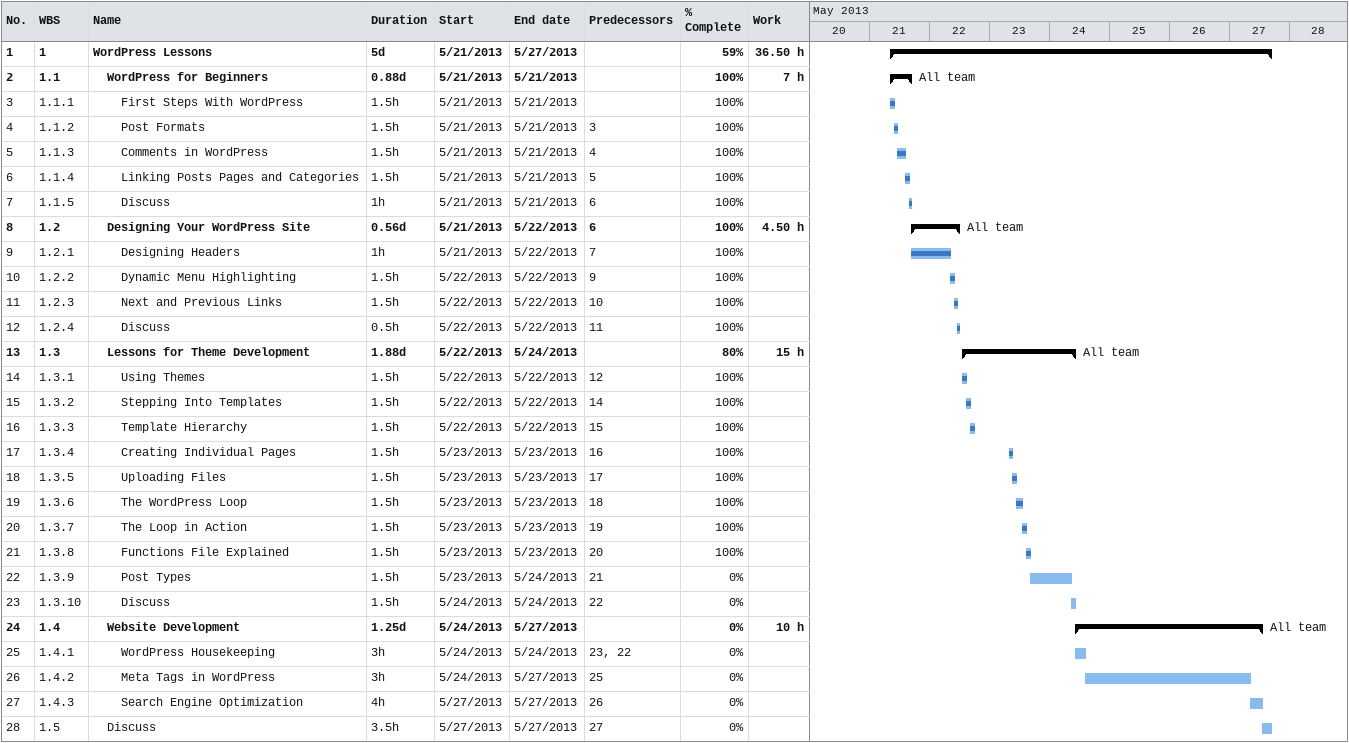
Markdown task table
| ID | WBS | Task | Duration | Start | Finish | Predecessors | Resources | % complete | Work (h) |
|---|---|---|---|---|---|---|---|---|---|
| 1 | 1 | **WordPress Lessons** | 5d | 2013-05-21 | 2013-05-27 |  |  | 59 | 36.50 |
| 2 | 1.1 | **WordPress for Beginners** | 0.88d | 2013-05-21 | 2013-05-21 |  | All team | 100 | 7 |
| 3 | 1.1.1 | First Steps With WordPress | 1.5h | 2013-05-21 | 2013-05-21 |  |  | 100 |  |
| 4 | 1.1.2 | Post Formats | 1.5h | 2013-05-21 | 2013-05-21 | 3 |  | 100 |  |
| 5 | 1.1.3 | Comments in WordPress | 1.5h | 2013-05-21 | 2013-05-21 | 4 |  | 100 |  |
| 6 | 1.1.4 | Linking Posts Pages and Categories | 1.5h | 2013-05-21 | 2013-05-21 | 5 |  | 100 |  |
| 7 | 1.1.5 | Discuss | 1h | 2013-05-21 | 2013-05-21 | 6 |  | 100 |  |
| 8 | 1.2 | **Designing Your WordPress Site** | 0.56d | 2013-05-21 | 2013-05-22 | 6 | All team | 100 | 4.50 |
| 9 | 1.2.1 | Designing Headers | 1h | 2013-05-21 | 2013-05-22 | 7 |  | 100 |  |
| 10 | 1.2.2 | Dynamic Menu Highlighting | 1.5h | 2013-05-22 | 2013-05-22 | 9 |  | 100 |  |
| 11 | 1.2.3 | Next and Previous Links | 1.5h | 2013-05-22 | 2013-05-22 | 10 |  | 100 |  |
| 12 | 1.2.4 | Discuss | 0.5h | 2013-05-22 | 2013-05-22 | 11 |  | 100 |  |
| 13 | 1.3 | **Lessons for Theme Development** | 1.88d | 2013-05-22 | 2013-05-24 |  | All team | 80 | 15 |
| 14 | 1.3.1 | Using Themes | 1.5h | 2013-05-22 | 2013-05-22 | 12 |  | 100 |  |
| 15 | 1.3.2 | Stepping Into Templates | 1.5h | 2013-05-22 | 2013-05-22 | 14 |  | 100 |  |
| 16 | 1.3.3 | Template Hierarchy | 1.5h | 2013-05-22 | 2013-05-22 | 15 |  | 100 |  |
| 17 | 1.3.4 | Creating Individual Pages | 1.5h | 2013-05-23 | 2013-05-23 | 16 |  | 100 |  |
| 18 | 1.3.5 | Uploading Files | 1.5h | 2013-05-23 | 2013-05-23 | 17 |  | 100 |  |
| 19 | 1.3.6 | The WordPress Loop | 1.5h | 2013-05-23 | 2013-05-23 | 18 |  | 100 |  |
| 20 | 1.3.7 | The Loop in Action | 1.5h | 2013-05-23 | 2013-05-23 | 19 |  | 100 |  |
| 21 | 1.3.8 | Functions File Explained | 1.5h | 2013-05-23 | 2013-05-23 | 20 |  | 100 |  |
| 22 | 1.3.9 | Post Types | 1.5h | 2013-05-23 | 2013-05-24 | 21 |  | 0 |  |
| 23 | 1.3.10 | Discuss | 1.5h | 2013-05-24 | 2013-05-24 | 22 |  | 0 |  |
| 24 | 1.4 | **Website Development** | 1.25d | 2013-05-24 | 2013-05-27 |  | All team | 0 | 10 |
| 25 | 1.4.1 | WordPress Housekeeping | 3h | 2013-05-24 | 2013-05-24 | 23, 22 |  | 0 |  |
| 26 | 1.4.2 | Meta Tags in WordPress | 3h | 2013-05-24 | 2013-05-27 | 25 |  | 0 |  |
| 27 | 1.4.3 | Search Engine Optimization | 4h | 2013-05-27 | 2013-05-27 | 26 |  | 0 |  |
| 28 | 1.5 | Discuss | 3.5h | 2013-05-27 | 2013-05-27 | 27 |  | 0 |  |
